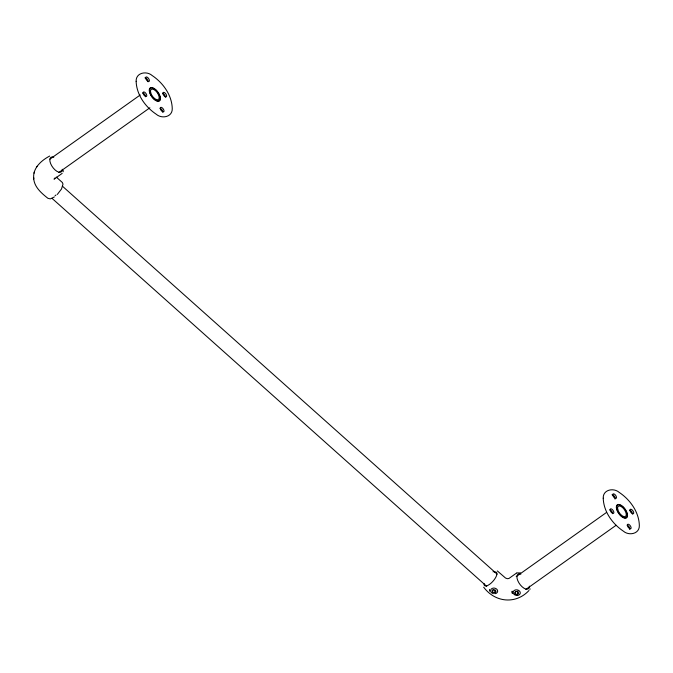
<?xml version="1.0" encoding="UTF-8"?>
<svg xmlns="http://www.w3.org/2000/svg" width="673" height="673" viewBox="0 0 673 673"><rect width="100%" height="100%" fill="white"/><g stroke="black" fill="none" stroke-linecap="round" stroke-linejoin="round"><path stroke-width="1.01" d="M63.304 170.563L63.085 171.8M492.586 592.316L492.089 590.684L493.561 589.641L495.538 590.213L496.035 591.845L494.562 592.888L492.586 592.316L493.057 589.632M494.562 592.888L495.025 590.204M515.19 594.057L514.694 592.433L516.174 591.39L518.143 591.962L518.639 593.594L517.167 594.638L515.19 594.057L515.661 591.374M517.167 594.638L517.789 591.062M49.676 156.035L49.365 156.229C41.364 160.468 32.716 168.107 33.7 178.126M34.045 173.18L34.373 171.876M529.903 589.405L530.122 588.875M54.917 177.966L54.042 179.195L62.16 173.398M36.435 167.274L37.099 166.273M57.306 194.447L61.495 189.012L63.001 184.141L62.362 182.509L56.322 177.1M49.97 159.122L140.228 94.986M58.753 172.54L149.86 107.798M516.494 573.093L508.881 578.502L507.307 578.687L505.524 578.031L497.364 570.948M516.208 576.618L606.466 512.481M525.84 589.43L616.098 525.293M528.995 590.499C515.863 604.606 495.202 602.52 483.853 587.411L483.643 587.218M54.395 196.937L50.282 198.88L47.867 198.274C41.364 193.117 33.692 186.589 33.658 177.495M493.04 571.882L493.713 571.528M516.814 572.891L520.566 572.942M62.396 186.16L497.061 574.119M52.082 198.4L486.747 586.36M489.557 590.187L489.498 589.733L489.574 591.18M512.288 593.292L512.136 591.18L512.246 593.098M33.717 178.379L33.768 179.001M62.311 169.268A8.934 4.29 54.6 0 1 56.835 171.279A8.934 4.29 54.6 0 1 50.012 161.629A8.934 4.29 54.6 0 1 53.79 157.213M56.019 194.968A8.934 3.365 -48.3 0 1 55.051 195.759M629.718 510.151A2.675 1.287 54.6 0 1 631.669 511.741A2.675 1.287 54.6 0 1 632.427 514.079M627.101 525.142A2.675 1.287 54.6 0 1 629.272 527.085A2.675 1.287 54.6 0 1 629.634 529.491M609.856 509.755A2.675 1.287 54.6 0 1 611.807 511.345A2.675 1.287 54.6 0 1 612.573 513.684M612.001 494.756A2.675 1.287 54.6 0 1 614.424 496.354A2.675 1.287 54.6 0 1 615.013 499.105M515.165 595.109A3.575 2.827 9.9 0 1 514.525 590.288A3.575 2.827 9.9 0 1 520.195 592.232A3.575 2.827 9.9 0 1 515.972 595.386M529.399 586.158A8.934 4.29 54.6 0 1 523.922 588.168A8.934 4.29 54.6 0 1 517.1 578.519A8.934 4.29 54.6 0 1 520.877 574.103M494.504 572.067A8.934 3.365 -48.3 0 1 492.88 581.363A8.934 3.365 -48.3 0 1 484.114 583.525M493.368 593.636A3.575 2.827 9.9 0 1 491.147 589.161A3.575 2.827 9.9 0 1 496.994 589.413A3.575 2.827 9.9 0 1 495.067 593.712M162.63 93.261A2.675 1.287 54.6 0 1 164.582 94.851A2.675 1.287 54.6 0 1 165.339 97.19M160.014 108.252A2.675 1.287 54.6 0 1 161.966 109.842A2.675 1.287 54.6 0 1 162.723 112.181M142.769 92.866A2.675 1.287 54.6 0 1 144.72 94.456A2.675 1.287 54.6 0 1 145.486 96.794M144.914 77.866A2.675 1.287 54.6 0 1 147.084 79.128A2.675 1.287 54.6 0 1 148.102 81.803M136.139 81.298C136.535 94.683 145.343 106.94 156.203 114.208C161.764 119.197 172.658 117.119 172.254 108.471C171.859 95.086 163.059 82.829 152.191 75.561C146.63 70.572 135.744 72.65 136.139 81.298M603.227 498.197C603.622 511.573 612.43 523.83 623.291 531.098C628.851 536.087 639.745 534.009 639.342 525.361C638.946 511.976 630.147 499.719 619.278 492.451C613.717 487.462 602.831 489.54 603.227 498.197M616.922 509.352A7.588 3.643 54.6 0 0 625.966 517.705A7.588 3.643 54.6 0 0 622.878 506.904A7.588 3.643 54.6 0 0 616.922 509.352M612.809 495.278A2.675 1.287 54.6 0 0 615.946 498.415A2.675 1.287 54.6 0 0 615.088 494.697A2.675 1.287 54.6 0 0 612.809 495.278M610.192 510.269A2.675 1.287 54.6 0 0 613.33 513.406A2.675 1.287 54.6 0 0 612.472 509.697A2.675 1.287 54.6 0 0 610.192 510.269M627.429 525.655A2.675 1.287 54.6 0 0 630.567 528.793A2.675 1.287 54.6 0 0 629.709 525.083A2.675 1.287 54.6 0 0 627.429 525.655M630.046 510.664A2.675 1.287 54.6 0 0 633.184 513.802A2.675 1.287 54.6 0 0 632.326 510.092A2.675 1.287 54.6 0 0 630.046 510.664M616.695 509.444A8.034 3.861 54.6 0 0 626.311 518.033A8.034 3.861 54.6 0 0 622.769 506.491A8.034 3.861 54.6 0 0 616.695 509.444M617.78 509.612A6.25 3.003 54.6 0 0 625.209 516.595A6.25 3.003 54.6 0 0 622.786 507.753A6.25 3.003 54.6 0 0 617.78 509.612M149.608 92.554A8.034 3.861 54.6 0 0 159.232 101.143A8.034 3.861 54.6 0 0 155.682 89.602A8.034 3.861 54.6 0 0 149.608 92.554M150.693 92.723A6.25 3.003 54.6 0 0 158.121 99.705A6.25 3.003 54.6 0 0 155.699 90.863A6.25 3.003 54.6 0 0 150.693 92.723M149.835 92.462A7.588 3.643 54.6 0 0 158.878 100.815A7.588 3.643 54.6 0 0 155.799 90.014A7.588 3.643 54.6 0 0 149.835 92.462M145.721 78.388A2.675 1.287 54.6 0 0 148.859 81.526A2.675 1.287 54.6 0 0 148.001 77.807A2.675 1.287 54.6 0 0 145.721 78.388M143.105 93.379A2.675 1.287 54.6 0 0 146.243 96.517A2.675 1.287 54.6 0 0 145.385 92.807A2.675 1.287 54.6 0 0 143.105 93.379M160.342 108.765A2.675 1.287 54.6 0 0 163.48 111.903A2.675 1.287 54.6 0 0 162.622 108.193A2.675 1.287 54.6 0 0 160.342 108.765M162.959 93.774A2.675 1.287 54.6 0 0 166.096 96.912A2.675 1.287 54.6 0 0 165.238 93.202A2.675 1.287 54.6 0 0 162.959 93.774"/></g></svg>
